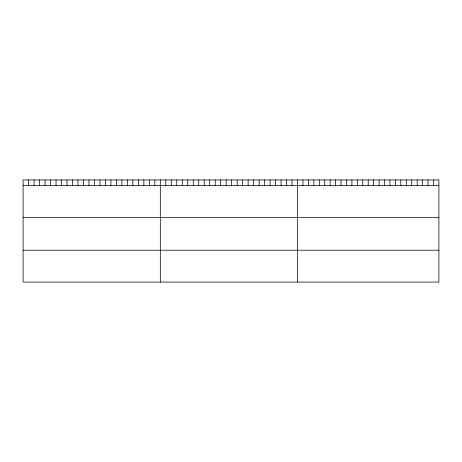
<?xml version="1.0" encoding="UTF-8"?>
<svg xmlns="http://www.w3.org/2000/svg" width="462" height="462" viewBox="0 0 462 462"><rect width="100%" height="100%" fill="white"/><g stroke="black" fill="none" stroke-linecap="round" stroke-linejoin="round"><path stroke-width="0.69" d="M438.9 185.522L438.9 282.063L23.1 282.063L23.1 179.937L438.9 179.937L438.9 185.522L23.1 185.522M23.1 217.383L438.9 217.383M23.1 250.208L438.9 250.208M433.46 179.937L433.46 185.522M428.026 179.937L428.026 185.522M422.586 179.937L422.586 185.522M417.151 179.937L417.151 185.522M411.711 179.937L411.711 185.522M406.277 179.937L406.277 185.522M400.837 179.937L400.837 185.522M395.403 179.937L395.403 185.522M389.963 179.937L389.963 185.522M384.528 179.937L384.528 185.522M379.088 179.937L379.088 185.522M373.654 179.937L373.654 185.522M368.214 179.937L368.214 185.522M362.774 179.937L362.774 185.522M357.34 179.937L357.34 185.522M351.9 179.937L351.9 185.522M346.465 179.937L346.465 185.522M341.025 179.937L341.025 185.522M335.591 179.937L335.591 185.522M330.151 179.937L330.151 185.522M324.717 179.937L324.717 185.522M319.277 179.937L319.277 185.522M313.842 179.937L313.842 185.522M308.402 179.937L308.402 185.522M302.968 179.937L302.968 185.522M297.528 179.937L297.528 282.063M292.042 179.937L292.042 185.522M286.55 179.937L286.55 185.522M281.063 179.937L281.063 185.522M275.571 179.937L275.571 185.522M270.085 179.937L270.085 185.522M264.599 179.937L264.599 185.522M259.107 179.937L259.107 185.522M253.621 179.937L253.621 185.522M248.129 179.937L248.129 185.522M242.642 179.937L242.642 185.522M237.156 179.937L237.156 185.522M231.664 179.937L231.664 185.522M226.178 179.937L226.178 185.522M220.686 179.937L220.686 185.522M215.2 179.937L215.2 185.522M209.713 179.937L209.713 185.522M204.221 179.937L204.221 185.522M198.735 179.937L198.735 185.522M193.243 179.937L193.243 185.522M187.757 179.937L187.757 185.522M182.271 179.937L182.271 185.522M176.779 179.937L176.779 185.522M171.292 179.937L171.292 185.522M165.8 179.937L165.8 185.522M160.314 179.937L160.314 282.063M154.828 179.937L154.828 185.522M149.336 179.937L149.336 185.522M143.849 179.937L143.849 185.522M138.357 179.937L138.357 185.522M132.871 179.937L132.871 185.522M127.385 179.937L127.385 185.522M121.893 179.937L121.893 185.522M116.407 179.937L116.407 185.522M110.915 179.937L110.915 185.522M105.428 179.937L105.428 185.522M99.942 179.937L99.942 185.522M94.45 179.937L94.45 185.522M88.964 179.937L88.964 185.522M83.472 179.937L83.472 185.522M77.986 179.937L77.986 185.522M72.499 179.937L72.499 185.522M67.007 179.937L67.007 185.522M61.521 179.937L61.521 185.522M56.029 179.937L56.029 185.522M50.543 179.937L50.543 185.522M45.057 179.937L45.057 185.522M39.565 179.937L39.565 185.522M34.078 179.937L34.078 185.522M28.586 179.937L28.586 185.522"/></g></svg>
